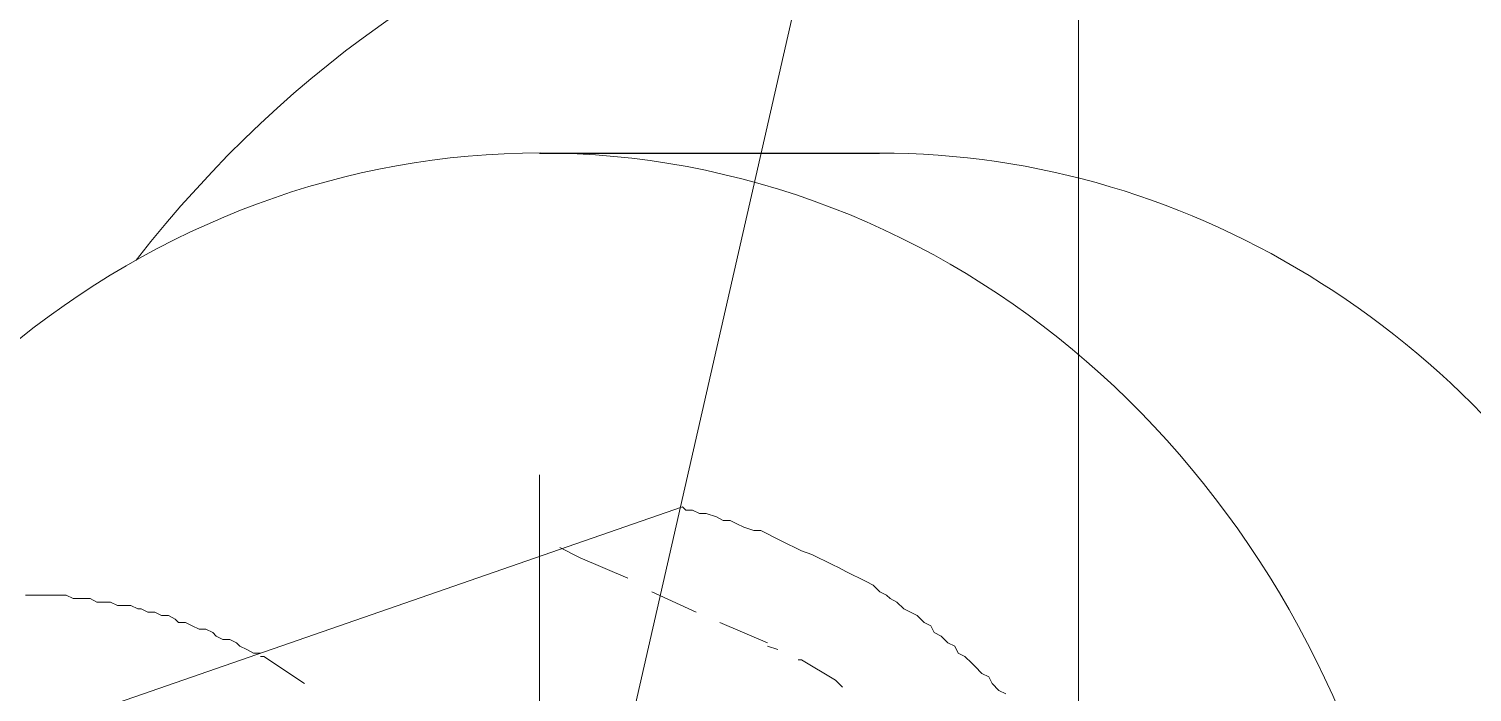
# Model space of a CAD drawing. Header units: millimetres. Extents: x 89051 to 218395, y -330386 to -125649.
# Drawn here: x 92535.6 to 92586.9, y -127005.6 to -126982.1 of the extents above; entities that cross this region are included whole.
import ezdxf

# ---------------------------------------------------------------- set-up
doc = ezdxf.new("R2010")
doc.units = ezdxf.units.MM
doc.header["$LTSCALE"] = 13
for name, pattern in [('1 实线', [0]), ('ACAD_ISO04W100', [30, 24, -3, 0, -3]), ('CENTER', [50.8, 31.75, -6.35, 6.35, -6.35])]:
    doc.linetypes.add(name, pattern=pattern)
doc.layers.get('0').update_dxf_attribs({"color": 1, "linetype": 'CENTER'})
doc.layers.add('C00-00-00', color=7, linetype='Continuous')
doc.layers.add('粗实线', color=4, linetype='Continuous')
doc.layers.add('标注、文本', color=3, linetype='Continuous', lineweight=25)
doc.layers.add('铁心', color=3, linetype='Continuous', lineweight=0)

msp = doc.modelspace()

# ---------------------------------------------------------------- linework, layer by layer
at = {"color": 7, "linetype": '1 实线', "lineweight": 0}
for centre, major_axis, ratio, start_param, end_param in [((92568.998, -127021.077), (0, 45.983), 0.866025, 2.304713, 7.120065), ((92572.931, -127021.077), (0, 45.983), 0.866025, 3.141593, 6.283185), ((92553.767, -127021.077), (0, -34.608), 0.908418, 5.225125, 10.48821), ((92565.852, -127021.077), (0, -34.608), 0.908418, 6.283185, 9.424778)]:
    msp.add_ellipse(centre, major_axis=major_axis, ratio=ratio, start_param=start_param, end_param=end_param, dxfattribs=at)
at = {"layer": 'C00-00-00', "lineweight": 15}
for points in [[(92558.85, -126999.054), (92535.858, -127007.04)], [(92570.345, -127005.709), (92570.103, -127005.588), (92569.861, -127005.346), (92569.74, -127005.104), (92569.498, -127004.983), (92569.256, -127004.741), (92569.135, -127004.62), (92568.893, -127004.378), (92568.651, -127004.257), (92568.53, -127004.015), (92568.288, -127003.894), (92568.046, -127003.652), (92567.804, -127003.531), (92567.683, -127003.289), (92567.441, -127003.168), (92567.199, -127002.926), (92566.957, -127002.805), (92566.715, -127002.684), (92566.473, -127002.442), (92566.231, -127002.321), (92566.11, -127002.2), (92565.868, -127002.079), (92565.626, -127001.837), (92565.384, -127001.716), (92565.142, -127001.595), (92564.9, -127001.474), (92564.658, -127001.353), (92564.416, -127001.232), (92564.174, -127001.111), (92563.932, -127000.99), (92563.69, -127000.869), (92563.448, -127000.748), (92563.085, -127000.627), (92562.843, -127000.506), (92562.601, -127000.385), (92562.359, -127000.264), (92562.117, -127000.143), (92561.875, -127000.022), (92561.633, -126999.901), (92561.391, -126999.901), (92561.028, -126999.78), (92560.786, -126999.659), (92560.544, -126999.538), (92560.302, -126999.538), (92560.06, -126999.417), (92559.697, -126999.296), (92559.455, -126999.296), (92559.213, -126999.175), (92558.971, -126999.175), (92558.85, -126999.054)], [(92555.219, -127000.869), (92554.493, -127000.506)], [(92556.913, -127001.595), (92555.219, -127000.869)], [(92543.845, -127004.257), (92543.603, -127004.257), (92543.361, -127004.136), (92543.119, -127004.015), (92542.998, -127003.894), (92542.756, -127003.773), (92542.514, -127003.773), (92542.272, -127003.652), (92542.151, -127003.531), (92541.909, -127003.41), (92541.667, -127003.41), (92541.424, -127003.289), (92541.182, -127003.168), (92540.94, -127003.168), (92540.819, -127003.047), (92540.577, -127002.926), (92540.335, -127002.926), (92540.093, -127002.805), (92539.851, -127002.805), (92539.609, -127002.684), (92539.488, -127002.684), (92539.246, -127002.563), (92539.004, -127002.563), (92538.762, -127002.563), (92538.52, -127002.442), (92538.278, -127002.442), (92538.036, -127002.442), (92537.794, -127002.321), (92537.552, -127002.321), (92537.31, -127002.321), (92537.189, -127002.321), (92536.947, -127002.2), (92536.705, -127002.2), (92536.463, -127002.2), (92536.221, -127002.2), (92535.979, -127002.2), (92535.737, -127002.2), (92535.495, -127002.2)], [(92559.334, -127002.805), (92557.761, -127002.079)], [(92561.875, -127003.894), (92560.181, -127003.168)], [(92562.238, -127004.136), (92561.875, -127004.015)], [(92543.966, -127004.378), (92543.845, -127004.378)], [(92545.418, -127005.346), (92543.966, -127004.378)], [(92563.085, -127004.499), (92562.964, -127004.499)], [(92564.295, -127005.225), (92563.085, -127004.499)], [(92564.537, -127005.467), (92564.295, -127005.225)]]:
    msp.add_lwpolyline(points, dxfattribs=at)
at = {"layer": '标注、文本', "color": 1, "linetype": 'ACAD_ISO04W100', "lineweight": 15}
for p, q in [((92572.931, -127080.467), (92572.931, -126961.688)), ((92553.767, -127044.24), (92553.767, -126997.915))]:
    msp.add_line(p, q, dxfattribs=at)
at = {"layer": '粗实线', "ltscale": 2}
msp.add_line((92553.767, -126986.469), (92565.852, -126986.469), dxfattribs=at)
at = {"layer": '铁心'}
msp.add_lwpolyline([(92553.767, -127021.077), (92726.78, -126261.387), (92726.78, -126261.387)], dxfattribs=at)

doc.saveas('drawing.dxf')
